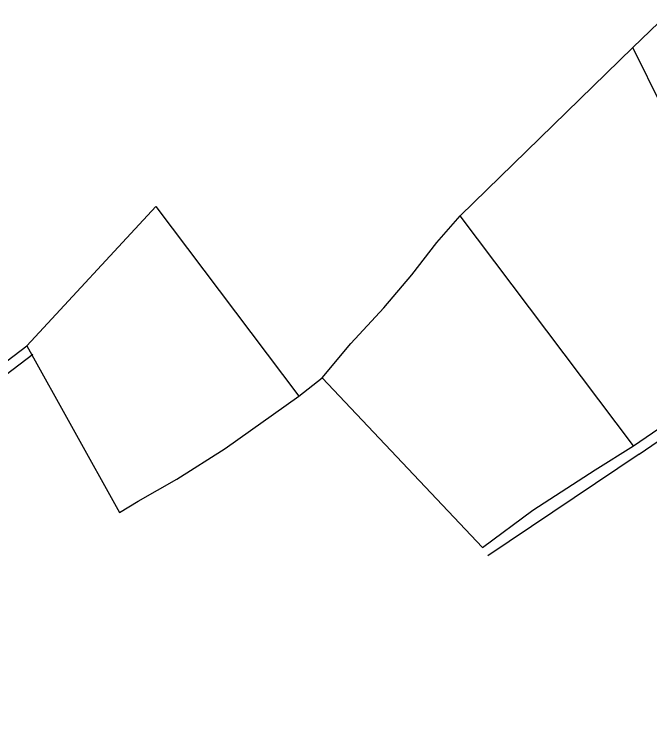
# Model space of a CAD drawing. Header units: millimetres. Extents: x 150192 to 154662, y -198734 to -196104.
# Drawn here: x 152914.9 to 153166, y -197456.6 to -197176.4 of the extents above; entities that cross this region are included whole.
import ezdxf

# ---------------------------------------------------------------- set-up
doc = ezdxf.new("R2010")
doc.units = ezdxf.units.MM
doc.layers.add('2', color=7, linetype='Continuous')
doc.layers.add('CVL_CUADCON_LIN', color=8, linetype='Continuous')

msp = doc.modelspace()

# ---------------------------------------------------------------- linework, layer by layer
at = {"layer": '2', "color": 1, "linetype": 'Continuous'}
for p, q in [((153159.00513, -197189.52563), (153172.59413, -197176.44163)), ((153090.80613, -197255.96263), (153159.00513, -197189.52563)), ((153170.69213, -197213.17163), (153159.00513, -197189.52563)), ((153159.14813, -197346.61763), (153090.80613, -197255.96263)), ((153027.17913, -197326.97763), (153036.32313, -197319.73763))]:
    msp.add_line(p, q, dxfattribs=at)
for points in [[(152919.85113, -197307.22263), (152970.77813, -197252.21563), (153027.17913, -197326.97763)], [(153036.32313, -197319.73763), (153047.62613, -197306.27063), (153060.70713, -197292.16963), (153071.75613, -197279.21163), (153081.66213, -197266.37963), (153090.80613, -197255.96263)], [(152768.46613, -197455.08663), (152787.26013, -197408.07063), (152919.85113, -197307.22263)], [(152919.85113, -197307.22263), (152956.43813, -197372.82363), (152963.80413, -197368.37863), (152979.04513, -197359.74363), (152998.09513, -197347.67963), (153027.17913, -197326.97763)], [(152772.18037, -197456.57134), (152790.56325, -197410.58383), (152922.27266, -197310.40636)], [(153159.14813, -197346.61763), (153169.18113, -197339.75963), (153186.96213, -197328.58363), (153202.71113, -197319.94863), (153216.68113, -197312.96563), (153223.79413, -197310.42763)], [(153161.40537, -197349.91988), (153171.37486, -197343.10529), (153188.98976, -197332.03369), (153204.56756, -197323.49256), (153218.2532, -197316.6517), (153225.13837, -197314.19499)], [(153036.32313, -197319.73763), (153099.58313, -197386.62263), (153119.52213, -197372.01663), (153144.03413, -197356.01463), (153159.14813, -197346.61763)]]:
    msp.add_lwpolyline(points, dxfattribs=at)
at = {"layer": 'CVL_CUADCON_LIN', "color": 1, "ltscale": 0.5, "flags": 128}
msp.add_lwpolyline([(153161.40537, -197349.91988), (153101.73, -197389.99767)], dxfattribs=at)

doc.saveas('drawing.dxf')
